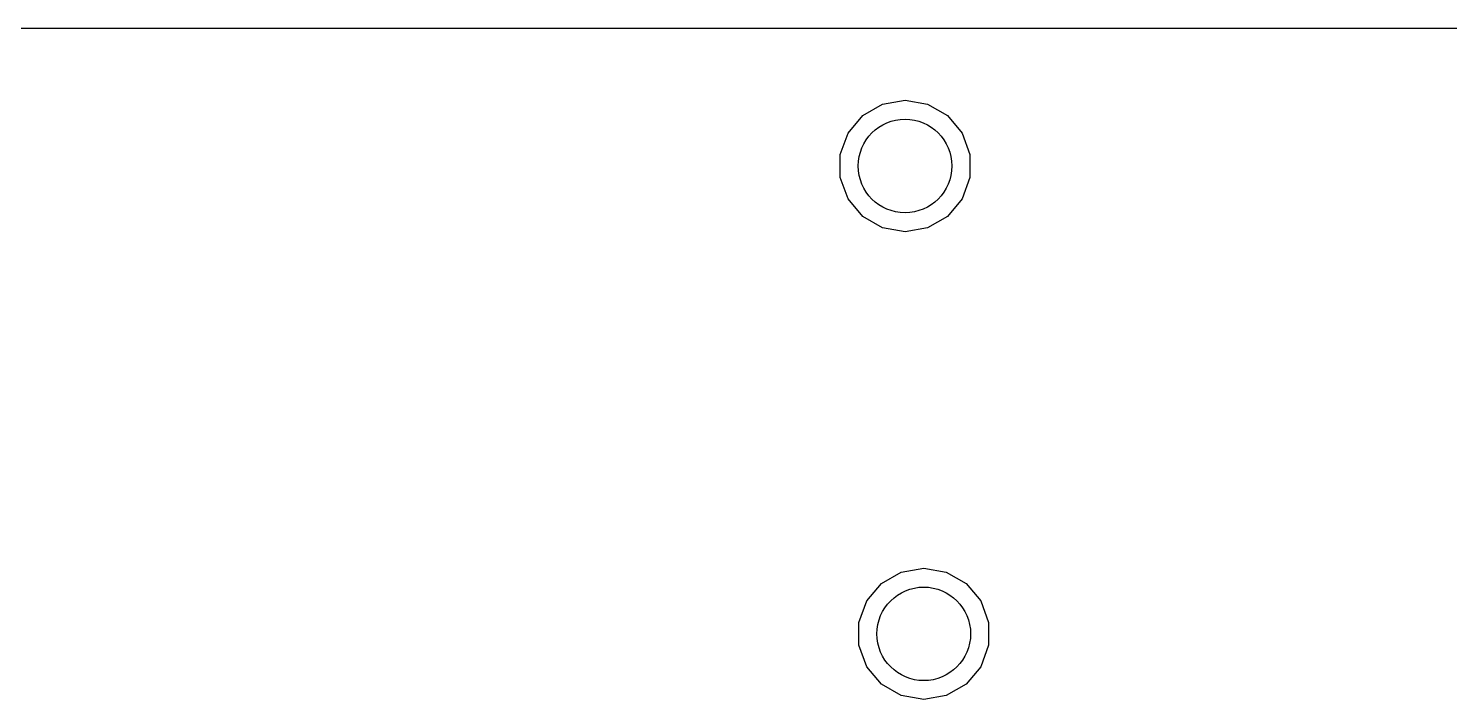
# Model space of a CAD drawing. Header units: millimetres. Extents: x 99 to 267, y 100 to 221.
# Drawn here: x 139.89 to 177.84, y 200.02 to 217.95 of the extents above; entities that cross this region are included whole.
import ezdxf

# ---------------------------------------------------------------- set-up
doc = ezdxf.new("R2010")
doc.units = ezdxf.units.MM
doc.layers.add('BLACK', color=7, linetype='Continuous')
doc.layers.add('PCB', color=4, linetype='Continuous')
doc.layers.get('0').off()

# ---------------------------------------------------------------- blocks, each defined once
blk = doc.blocks.new('PCB外形')
at = {"layer": 'BLACK'}
blk.add_line((202.925, -28.075), (35.5, -28.075), dxfattribs=at)
blk = doc.blocks.new('PCB詳細')
at = {"layer": 'BLACK'}
for p, q in [((98.3708, -30.4043), (98.8992, -30.0993)), ((98.8992, -30.0993), (99.5, -29.9933)), ((99.5, -29.9933), (100.101, -30.0993)), ((100.101, -30.0993), (100.629, -30.4043)), ((97.9787, -30.8717), (98.3708, -30.4043)), ((100.629, -30.4043), (101.021, -30.8717)), ((97.77, -31.445), (97.9787, -30.8717)), ((101.021, -30.8717), (101.23, -31.445)), ((97.77, -32.055), (97.77, -31.445)), ((101.23, -31.445), (101.23, -32.055)), ((97.9787, -32.6283), (97.77, -32.055)), ((101.23, -32.055), (101.021, -32.6283)), ((98.3708, -33.0957), (97.9787, -32.6283)), ((101.021, -32.6283), (100.629, -33.0957)), ((98.8992, -33.4007), (98.3708, -33.0957)), ((100.629, -33.0957), (100.101, -33.4007)), ((99.5, -33.5067), (98.8992, -33.4007)), ((100.101, -33.4007), (99.5, -33.5067)), ((99.3992, -42.5993), (100, -42.4933)), ((100, -42.4933), (100.601, -42.5993)), ((98.8708, -42.9043), (99.3992, -42.5993)), ((100.601, -42.5993), (101.129, -42.9043)), ((98.4787, -43.3717), (98.8708, -42.9043)), ((101.129, -42.9043), (101.521, -43.3717)), ((98.27, -43.945), (98.4787, -43.3717)), ((101.521, -43.3717), (101.73, -43.945)), ((98.27, -44.555), (98.27, -43.945)), ((101.73, -43.945), (101.73, -44.555)), ((98.4787, -45.1283), (98.27, -44.555)), ((101.73, -44.555), (101.521, -45.1283)), ((98.8708, -45.5957), (98.4787, -45.1283)), ((101.521, -45.1283), (101.129, -45.5957)), ((99.3992, -45.9007), (98.8708, -45.5957)), ((100, -46.0067), (99.3992, -45.9007)), ((100.601, -45.9007), (100, -46.0067)), ((101.129, -45.5957), (100.601, -45.9007))]:
    blk.add_line(p, q, dxfattribs=at)
for centre in [(99.5, -31.75), (100, -44.25)]:
    blk.add_circle(centre, 1.25, dxfattribs=at)
at = {"linetype": 'ByBlock'}
blk.add_blockref('PCB外形', (0, 0), dxfattribs=at)

msp = doc.modelspace()

# ---------------------------------------------------------------- block references
at = {"layer": 'PCB'}
msp.add_blockref('PCB詳細', (63.803, 246.025), dxfattribs=at)

doc.saveas('drawing.dxf')
